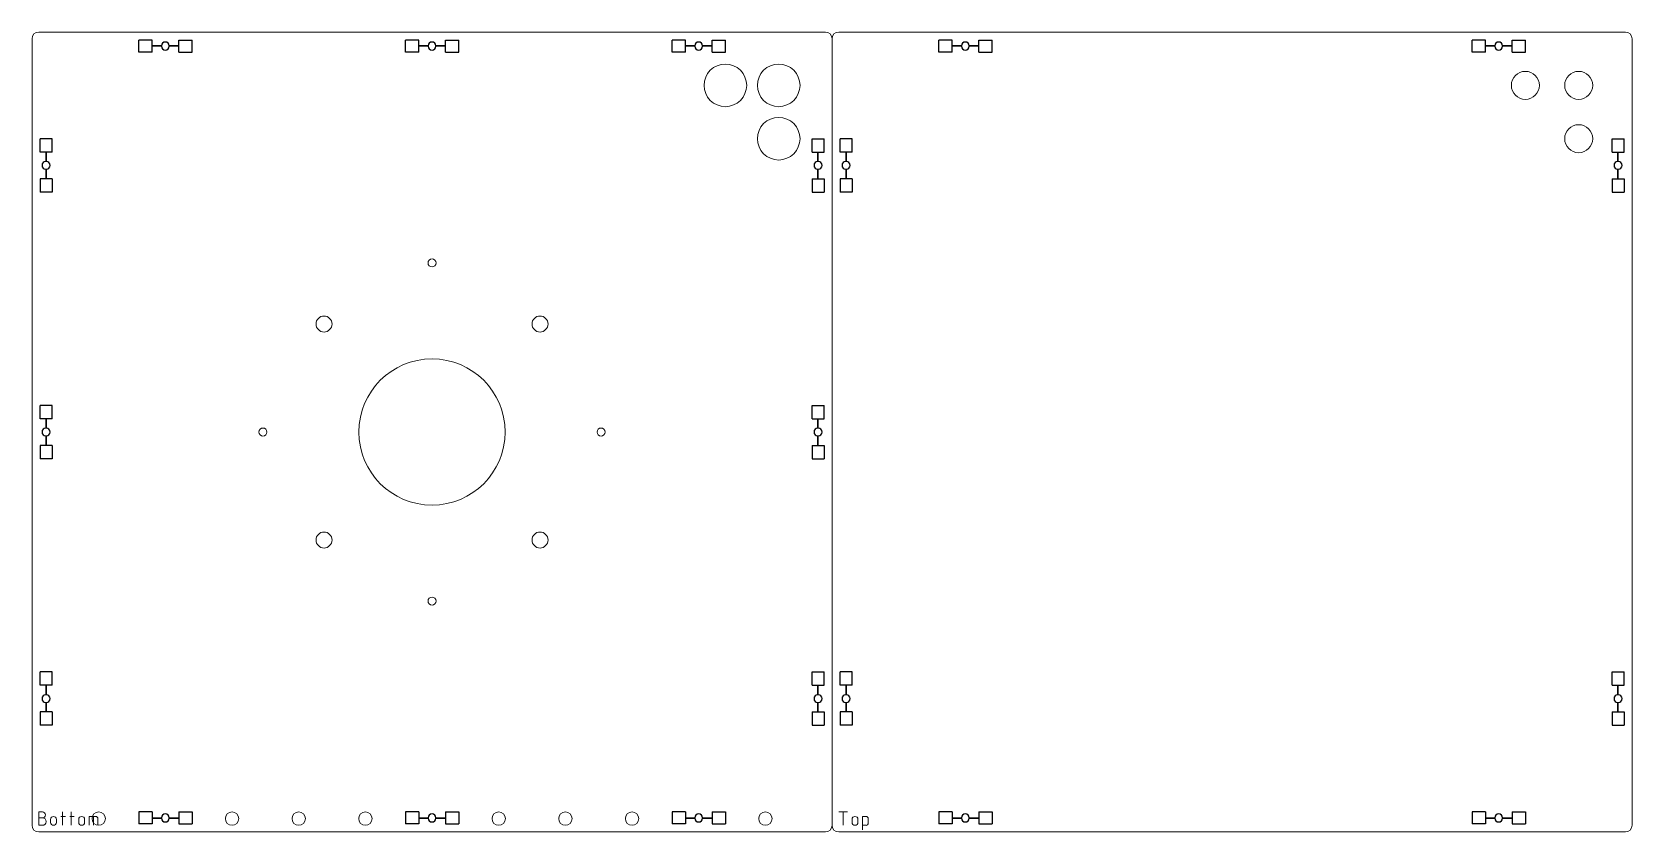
# Model space of a CAD drawing. Header units: millimetres. Extents: x 0 to 600, y 0 to 300.
import ezdxf

# ---------------------------------------------------------------- set-up
doc = ezdxf.new("R2010")
doc.units = ezdxf.units.MM
doc.layers.get('0').update_dxf_attribs({"linetype": 'CONTINUOUS', "lineweight": 25, "true_color": 0x000000})
for name, color, linetype, lineweight, true_color in [('Bottom', 7, 'CONTINUOUS', 0, 0x000000), ('Etch', 1, 'CONTINUOUS', 0, 0xff0000), ('Top', 7, 'CONTINUOUS', 0, 0x000000)]:
    doc.layers.add(name, color=color, linetype=linetype, lineweight=lineweight, true_color=true_color)

msp = doc.modelspace()

# ---------------------------------------------------------------- linework, layer by layer
for p, q in [((45, 297), (40, 297)), ((40, 292.5), (40, 297)), ((45, 294.82), (45, 297)), ((48.5, 294.82), (45, 294.82)), ((48.5, 294.67), (45, 294.67)), ((45, 292.5), (45, 294.67)), ((55, 294.82), (51.5, 294.82)), ((55, 294.67), (51.5, 294.67)), ((55, 297), (60, 297)), ((55, 294.82), (55, 297)), ((55, 292.5), (55, 294.67)), ((60, 292.5), (60, 297)), ((145, 297), (140, 297)), ((140, 292.5), (140, 297)), ((145, 294.82), (145, 297)), ((148.5, 294.82), (145, 294.82)), ((148.5, 294.67), (145, 294.67)), ((145, 292.5), (145, 294.67)), ((155, 294.82), (151.5, 294.82)), ((155, 294.67), (151.5, 294.67)), ((155, 297), (160, 297)), ((155, 294.82), (155, 297)), ((155, 292.5), (155, 294.67)), ((160, 292.5), (160, 297)), ((245, 297), (240, 297)), ((240, 292.5), (240, 297)), ((245, 294.82), (245, 297)), ((248.5, 294.82), (245, 294.82)), ((248.5, 294.67), (245, 294.67)), ((245, 292.5), (245, 294.67)), ((255, 294.82), (251.5, 294.82)), ((255, 294.67), (251.5, 294.67)), ((255, 297), (260, 297)), ((255, 294.82), (255, 297)), ((255, 292.5), (255, 294.67)), ((260, 292.5), (260, 297)), ((345, 297), (340, 297)), ((340, 292.5), (340, 297)), ((345, 294.82), (345, 297)), ((348.5, 294.82), (345, 294.82)), ((348.5, 294.67), (345, 294.67)), ((345, 292.5), (345, 294.67)), ((355, 294.82), (351.5, 294.82)), ((355, 294.67), (351.5, 294.67)), ((355, 297), (360, 297)), ((355, 294.82), (355, 297)), ((355, 292.5), (355, 294.67)), ((360, 292.5), (360, 297)), ((545, 297), (540, 297)), ((540, 292.5), (540, 297)), ((545, 294.82), (545, 297)), ((548.5, 294.82), (545, 294.82)), ((548.5, 294.67), (545, 294.67)), ((545, 292.5), (545, 294.67)), ((555, 294.82), (551.5, 294.82)), ((555, 294.67), (551.5, 294.67)), ((555, 297), (560, 297)), ((555, 294.82), (555, 297)), ((555, 292.5), (555, 294.67)), ((560, 292.5), (560, 297)), ((45, 292.5), (40, 292.5)), ((55, 292.5), (60, 292.5)), ((145, 292.5), (140, 292.5)), ((155, 292.5), (160, 292.5)), ((245, 292.5), (240, 292.5)), ((255, 292.5), (260, 292.5)), ((345, 292.5), (340, 292.5)), ((355, 292.5), (360, 292.5)), ((545, 292.5), (540, 292.5)), ((555, 292.5), (560, 292.5)), ((3, 255), (3, 260)), ((7.5, 260), (3, 260)), ((7.5, 255), (7.5, 260)), ((292.5, 255), (292.5, 260)), ((292.5, 260), (297, 260)), ((297, 255), (297, 260)), ((303, 255), (303, 260)), ((307.5, 260), (303, 260)), ((307.5, 255), (307.5, 260)), ((592.5, 255), (592.5, 260)), ((592.5, 260), (597, 260)), ((597, 255), (597, 260)), ((5.17, 255), (3, 255)), ((5.17, 255), (5.17, 251.5)), ((7.5, 255), (5.32, 255)), ((5.32, 255), (5.32, 251.5)), ((292.5, 255), (294.67, 255)), ((294.67, 251.5), (294.67, 255)), ((294.82, 251.5), (294.82, 255)), ((294.82, 255), (297, 255)), ((305.17, 255), (303, 255)), ((305.17, 255), (305.17, 251.5)), ((307.5, 255), (305.32, 255)), ((305.32, 255), (305.32, 251.5)), ((592.5, 255), (594.67, 255)), ((594.67, 251.5), (594.67, 255)), ((594.83, 251.5), (594.83, 255)), ((594.83, 255), (597, 255)), ((5.17, 248.5), (5.17, 245)), ((5.32, 248.5), (5.32, 245)), ((294.67, 245), (294.67, 248.5)), ((294.82, 245), (294.82, 248.5)), ((305.17, 248.5), (305.17, 245)), ((305.32, 248.5), (305.32, 245)), ((594.67, 245), (594.67, 248.5)), ((594.83, 245), (594.83, 248.5)), ((3, 245), (3, 240)), ((5.17, 245), (3, 245)), ((7.5, 240), (3, 240)), ((7.5, 245), (5.32, 245)), ((7.5, 245), (7.5, 240)), ((292.5, 245), (292.5, 240)), ((292.5, 245), (294.67, 245)), ((292.5, 240), (297, 240)), ((294.82, 245), (297, 245)), ((297, 245), (297, 240)), ((303, 245), (303, 240)), ((305.17, 245), (303, 245)), ((307.5, 240), (303, 240)), ((307.5, 245), (305.32, 245)), ((307.5, 245), (307.5, 240)), ((592.5, 245), (592.5, 240)), ((592.5, 245), (594.67, 245)), ((592.5, 240), (597, 240)), ((594.83, 245), (597, 245)), ((597, 245), (597, 240)), ((3, 155), (3, 160)), ((7.5, 160), (3, 160)), ((7.5, 155), (7.5, 160)), ((292.5, 155), (292.5, 160)), ((292.5, 160), (297, 160)), ((297, 155), (297, 160)), ((5.17, 155), (3, 155)), ((5.17, 155), (5.17, 151.5)), ((7.5, 155), (5.32, 155)), ((5.32, 155), (5.32, 151.5)), ((292.5, 155), (294.67, 155)), ((294.67, 151.5), (294.67, 155)), ((294.82, 151.5), (294.82, 155)), ((294.82, 155), (297, 155)), ((3, 145), (3, 140)), ((5.17, 145), (3, 145)), ((5.17, 148.5), (5.17, 145)), ((5.32, 148.5), (5.32, 145)), ((7.5, 145), (5.32, 145)), ((7.5, 145), (7.5, 140)), ((292.5, 145), (292.5, 140)), ((292.5, 145), (294.67, 145)), ((294.67, 145), (294.67, 148.5)), ((294.82, 145), (294.82, 148.5)), ((294.82, 145), (297, 145)), ((297, 145), (297, 140)), ((7.5, 140), (3, 140)), ((292.5, 140), (297, 140)), ((3, 55), (3, 60)), ((7.5, 60), (3, 60)), ((7.5, 55), (7.5, 60)), ((303, 55), (303, 60)), ((307.5, 60), (303, 60)), ((307.5, 55), (307.5, 60)), ((5.17, 55), (3, 55)), ((5.17, 55), (5.17, 51.5)), ((7.5, 55), (5.32, 55)), ((5.32, 55), (5.32, 51.5)), ((292.5, 55), (292.5, 60)), ((292.5, 60), (297, 60)), ((292.5, 55), (294.67, 55)), ((294.67, 51.5), (294.67, 55)), ((294.82, 51.5), (294.82, 55)), ((294.82, 55), (297, 55)), ((297, 55), (297, 60)), ((305.17, 55), (303, 55)), ((305.17, 55), (305.17, 51.5)), ((307.5, 55), (305.32, 55)), ((305.32, 55), (305.32, 51.5)), ((592.5, 55), (592.5, 60)), ((592.5, 60), (597, 60)), ((592.5, 55), (594.67, 55)), ((594.67, 51.5), (594.67, 55)), ((594.83, 51.5), (594.83, 55)), ((594.83, 55), (597, 55)), ((597, 55), (597, 60)), ((5.17, 48.5), (5.17, 45)), ((5.32, 48.5), (5.32, 45)), ((294.67, 45), (294.67, 48.5)), ((294.82, 45), (294.82, 48.5)), ((305.17, 48.5), (305.17, 45)), ((305.32, 48.5), (305.32, 45)), ((594.67, 45), (594.67, 48.5)), ((594.83, 45), (594.83, 48.5)), ((3, 45), (3, 40)), ((5.17, 45), (3, 45)), ((7.5, 45), (5.32, 45)), ((7.5, 45), (7.5, 40)), ((292.5, 45), (292.5, 40)), ((292.5, 45), (294.67, 45)), ((294.82, 45), (297, 45)), ((297, 45), (297, 40)), ((303, 45), (303, 40)), ((305.17, 45), (303, 45)), ((307.5, 45), (305.32, 45)), ((307.5, 45), (307.5, 40)), ((592.5, 45), (592.5, 40)), ((592.5, 45), (594.67, 45)), ((594.83, 45), (597, 45)), ((597, 45), (597, 40)), ((7.5, 40), (3, 40)), ((292.5, 40), (297, 40)), ((307.5, 40), (303, 40)), ((592.5, 40), (597, 40)), ((45, 7.5), (40, 7.5)), ((40, 7.5), (40, 3)), ((45, 7.5), (45, 5.32)), ((55, 7.5), (60, 7.5)), ((55, 7.5), (55, 5.32)), ((60, 7.5), (60, 3)), ((145, 7.5), (140, 7.5)), ((140, 7.5), (140, 3)), ((145, 7.5), (145, 5.32)), ((155, 7.5), (160, 7.5)), ((155, 7.5), (155, 5.32)), ((160, 7.5), (160, 3)), ((245, 7.5), (240, 7.5)), ((240, 7.5), (240, 3)), ((245, 7.5), (245, 5.32)), ((255, 7.5), (260, 7.5)), ((255, 7.5), (255, 5.32)), ((260, 7.5), (260, 3)), ((345, 7.5), (340, 7.5)), ((340, 7.5), (340, 3)), ((345, 7.5), (345, 5.32)), ((355, 7.5), (360, 7.5)), ((355, 7.5), (355, 5.32)), ((360, 7.5), (360, 3)), ((545, 7.5), (540, 7.5)), ((540, 7.5), (540, 3)), ((545, 7.5), (545, 5.32)), ((555, 7.5), (560, 7.5)), ((555, 7.5), (555, 5.32)), ((560, 7.5), (560, 3)), ((45, 3), (40, 3)), ((45, 5.32), (48.5, 5.32)), ((45, 5.17), (45, 3)), ((45, 5.17), (48.5, 5.17)), ((51.5, 5.32), (55, 5.32)), ((51.5, 5.17), (55, 5.17)), ((55, 5.17), (55, 3)), ((55, 3), (60, 3)), ((145, 3), (140, 3)), ((145, 5.32), (148.5, 5.32)), ((145, 5.17), (145, 3)), ((145, 5.17), (148.5, 5.17)), ((151.5, 5.32), (155, 5.32)), ((151.5, 5.17), (155, 5.17)), ((155, 5.17), (155, 3)), ((155, 3), (160, 3)), ((245, 3), (240, 3)), ((245, 5.32), (248.5, 5.32)), ((245, 5.17), (245, 3)), ((245, 5.17), (248.5, 5.17)), ((251.5, 5.32), (255, 5.32)), ((251.5, 5.17), (255, 5.17)), ((255, 5.17), (255, 3)), ((255, 3), (260, 3)), ((345, 3), (340, 3)), ((345, 5.32), (348.5, 5.32)), ((345, 5.17), (345, 3)), ((345, 5.17), (348.5, 5.17)), ((351.5, 5.32), (355, 5.32)), ((351.5, 5.17), (355, 5.17)), ((355, 5.17), (355, 3)), ((355, 3), (360, 3)), ((545, 3), (540, 3)), ((545, 5.32), (548.5, 5.32)), ((545, 5.17), (545, 3)), ((545, 5.17), (548.5, 5.17)), ((551.5, 5.32), (555, 5.32)), ((551.5, 5.17), (555, 5.17)), ((555, 5.17), (555, 3)), ((555, 3), (560, 3))]:
    msp.add_line(p, q)
for centre, start, end in [((50, 294.75), 2.86598, 177.13402), ((50, 294.75), 182.86598, 357.13402), ((150, 294.75), 2.86598, 177.13402), ((150, 294.75), 182.86598, 357.13402), ((250, 294.75), 2.86598, 177.13402), ((250, 294.75), 182.86598, 357.13402), ((350, 294.75), 2.86598, 177.13402), ((350, 294.75), 182.86598, 357.13402), ((550, 294.75), 2.86598, 177.13402), ((550, 294.75), 182.86598, 357.13402), ((5.25, 250), 92.86598, 267.13402), ((5.25, 250), 272.86598, 87.13402), ((294.75, 250), 92.86598, 267.13402), ((294.75, 250), 272.86598, 87.13402), ((305.25, 250), 92.86598, 267.13402), ((305.25, 250), 272.86598, 87.13402), ((594.75, 250), 92.86598, 267.13402), ((594.75, 250), 272.86598, 87.13402), ((5.25, 150), 92.86598, 267.13402), ((5.25, 150), 272.86598, 87.13402), ((294.75, 150), 92.86598, 267.13402), ((294.75, 150), 272.86598, 87.13402), ((5.25, 50), 92.86598, 267.13402), ((5.25, 50), 272.86598, 87.13402), ((294.75, 50), 92.86598, 267.13402), ((294.75, 50), 272.86598, 87.13402), ((305.25, 50), 92.86598, 267.13402), ((305.25, 50), 272.86598, 87.13402), ((594.75, 50), 92.86598, 267.13402), ((594.75, 50), 272.86598, 87.13402), ((50, 5.25), 2.86598, 177.13402), ((150, 5.25), 2.86598, 177.13402), ((250, 5.25), 2.86598, 177.13402), ((350, 5.25), 2.86598, 177.13402), ((550, 5.25), 2.86598, 177.13402), ((50, 5.25), 182.86598, 357.13402), ((150, 5.25), 182.86598, 357.13402), ((250, 5.25), 182.86598, 357.13402), ((350, 5.25), 182.86598, 357.13402), ((550, 5.25), 182.86598, 357.13402)]:
    msp.add_arc(centre, 1.5, start, end)
at = {"layer": 'Bottom'}
for p, q in [((297.5, 300), (2.5, 300)), ((0, 297.5), (0, 2.5)), ((2.5, 0), (297.5, 0))]:
    msp.add_line(p, q, dxfattribs=at)
for centre, radius in [((260, 280), 8), ((280, 280), 8), ((280, 260), 8), ((150, 213.4), 1.5), ((109.5, 190.5), 3), ((190.5, 190.5), 3), ((150, 150), 27.43), ((86.6, 150), 1.5), ((213.4, 150), 1.5), ((109.5, 109.5), 3), ((190.5, 109.5), 3), ((150, 86.6), 1.5), ((25, 5), 2.5), ((75, 5), 2.5), ((100, 5), 2.5), ((125, 5), 2.5), ((175, 5), 2.5), ((200, 5), 2.5), ((225, 5), 2.5), ((275, 5), 2.5)]:
    msp.add_circle(centre, radius, dxfattribs=at)
for centre, start, end in [((2.5, 297.5), 90, 180), ((297.5, 297.5), 0, 90), ((2.5, 2.5), 180, 270), ((297.5, 2.5), 270, 0)]:
    msp.add_arc(centre, 2.5, start, end, dxfattribs=at)
at = {"layer": 'Etch'}
for p, q in [((2.5, 2.5), (2.5, 7.5)), ((2.5, 7.5), (3.89, 7.5)), ((11.39, 7.5), (11.39, 2.5)), ((14.72, 7.5), (14.72, 2.5)), ((302.5, 7.5), (305.83, 7.5)), ((304.17, 7.5), (304.17, 2.5)), ((2.5, 5.28), (3.94, 5.28)), ((3.94, 2.5), (2.5, 2.5)), ((5.28, 3.94), (5.28, 3.83)), ((6.94, 4.72), (6.94, 3.61)), ((9.17, 3.61), (9.17, 4.72)), ((10.83, 5.83), (12.5, 5.83)), ((14.17, 5.83), (15.83, 5.83)), ((17.5, 4.72), (17.5, 3.61)), ((19.72, 3.61), (19.72, 4.72)), ((21.39, 2.5), (21.39, 5.83)), ((21.39, 5.83), (23.89, 5.83)), ((23.06, 5.83), (23.06, 2.5)), ((24.72, 5), (24.72, 2.5)), ((307.5, 4.72), (307.5, 3.61)), ((309.72, 3.61), (309.72, 4.72)), ((312.78, 5.83), (311.39, 5.83)), ((311.39, 5.83), (311.39, 0.83)), ((311.39, 2.5), (312.78, 2.5)), ((313.61, 3.33), (313.61, 5))]:
    msp.add_line(p, q, dxfattribs=at)
for centre, radius, start, end in [((3.89, 6.39), 1.11, 270, 90), ((3.94, 3.94), 1.33, 0, 90), ((3.94, 3.83), 1.33, 270, 0), ((8.06, 4.72), 1.11, 0, 180), ((8.06, 3.61), 1.11, 180, 0), ((18.61, 4.72), 1.11, 0, 180), ((18.61, 3.61), 1.11, 180, 0), ((23.89, 5), 0.833, 0, 90), ((308.61, 4.72), 1.11, 0, 180), ((308.61, 3.61), 1.11, 180, 0), ((312.78, 5), 0.833, 0, 90), ((312.78, 3.33), 0.833, 270, 0)]:
    msp.add_arc(centre, radius, start, end, dxfattribs=at)
at = {"layer": 'Top'}
for p, q in [((302.5, 300), (597.5, 300)), ((300, 2.5), (300, 297.5)), ((600, 297.5), (600, 2.5)), ((597.5, 0), (302.5, 0))]:
    msp.add_line(p, q, dxfattribs=at)
for centre in [(560, 280), (580, 280), (580, 260)]:
    msp.add_circle(centre, 5.25, dxfattribs=at)
for centre, start, end in [((302.5, 297.5), 90, 180), ((597.5, 297.5), 0, 90), ((302.5, 2.5), 180, 270), ((597.5, 2.5), 270, 0)]:
    msp.add_arc(centre, 2.5, start, end, dxfattribs=at)

doc.saveas('drawing.dxf')
